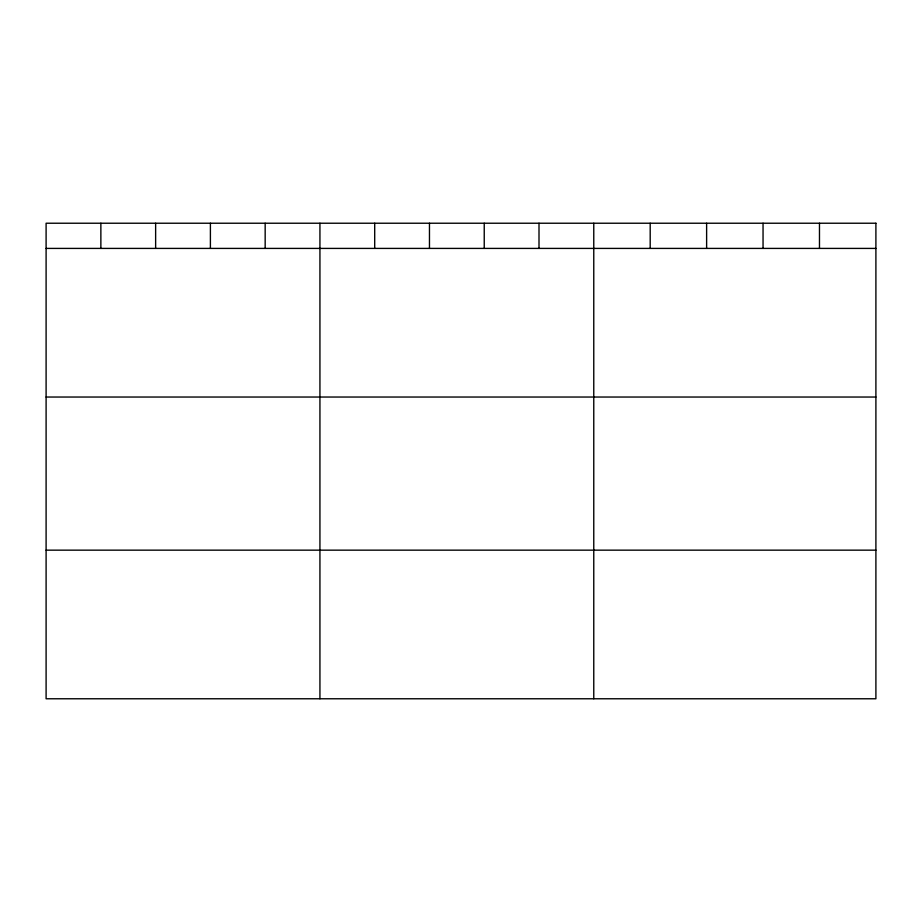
<?xml version="1.0" encoding="UTF-8"?>
<svg xmlns="http://www.w3.org/2000/svg" width="922" height="922" viewBox="0 0 922 922"><rect width="100%" height="100%" fill="white"/><g stroke="black" fill="none" stroke-linecap="round" stroke-linejoin="round"><path stroke-width="1.38" d="M46.1 248.41L875.9 248.41M46.1 397.036L875.9 397.036M46.1 550.157L875.9 550.157M819.474 223.228L819.474 248.41M763.047 223.228L763.047 248.41M706.621 223.228L706.621 248.41M650.194 223.228L650.194 248.41M593.768 223.228L593.768 698.772M539.001 223.228L539.001 248.41M484.234 223.228L484.234 248.41M429.468 223.228L429.468 248.41M374.701 223.228L374.701 248.41M319.934 223.228L319.934 698.772M265.167 223.228L265.167 248.41M210.4 223.228L210.4 248.41M155.634 223.228L155.634 248.41M100.867 223.228L100.867 248.41M875.9 223.228L46.1 223.228L46.1 698.772L875.9 698.772L875.9 223.228"/></g></svg>
